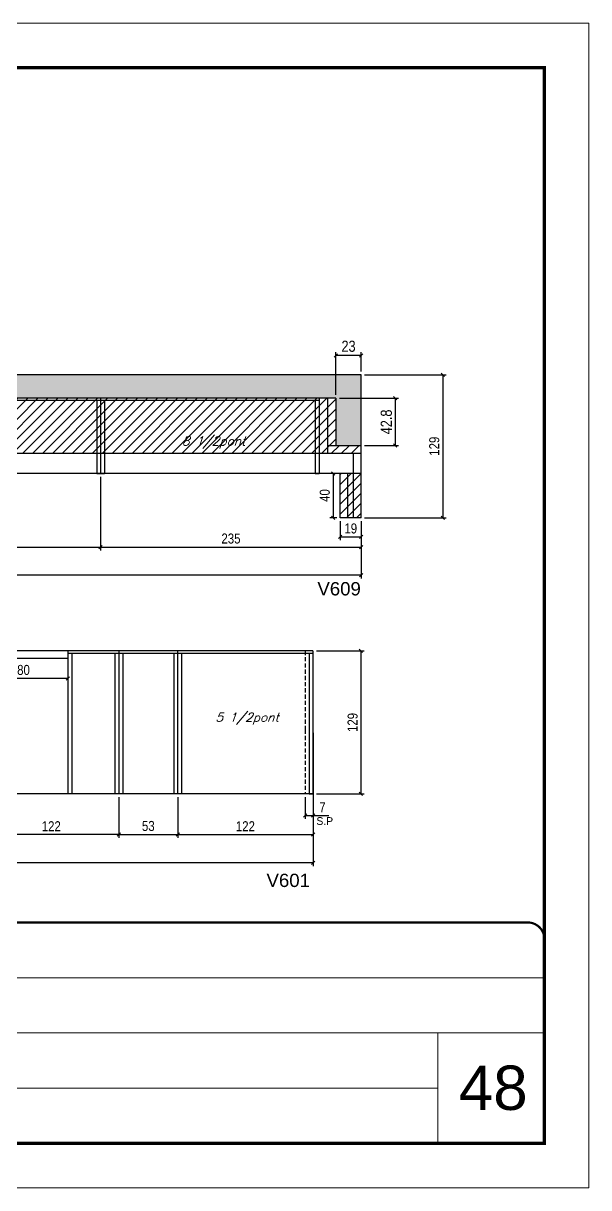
# Model space of a CAD drawing. Extents: x -20960 to -5926, y -2106 to 21915.
# Drawn here: x -6477 to -5967, y 8231 to 9281 of the extents above; entities that cross this region are included whole.
import ezdxf

# ---------------------------------------------------------------- set-up
doc = ezdxf.new("R2010")
doc.units = 0
for name, pattern in [('CONTINUO', [0]), ('DASHED', [0.75, 0.5, -0.25]), ('HIDDEN', [0.375, 0.25, -0.125])]:
    doc.linetypes.add(name, pattern=pattern)
for name, color, linetype in [('5', 5, 'Continuous'), ('COTA', 241, 'Continuous'), ('Painéis', 200, 'Continuous'), ('Reaproveitamento', 251, 'Continuous'), ('SARR_2.2x7', 40, 'Continuous'), ('SARR_3.5x7', 81, 'Continuous'), ('texto', 7, 'Continuous')]:
    doc.layers.add(name, color=color, linetype=linetype)
for name, color, linetype, lineweight in [('CARIMBO', 255, 'Continuous', 9), ('Folhas', 255, 'Continuous', 9), ('SARRAFO DE PRESSAO', 251, 'DASHED', 9)]:
    doc.layers.add(name, color=color, linetype=linetype, lineweight=lineweight)
doc.styles.add('ARIAL', font='arial.ttf')
doc.styles.add('COTA TECNICA', font='techl___.ttf', dxfattribs={"height": 10})
doc.styles.add('COTA TECNICA-50', font='techl___.ttf', dxfattribs={"height": 9})
doc.styles.add('Romans', font='romans.shx')
doc.styles.add('ROMAS860', font='ROMAS860.SHX')
doc.styles.get("Standard").update_dxf_attribs({"font": 'arial.ttf'})
doc.dimstyles.new('COTA PAINEL-50', dxfattribs={"dimtxt": 9, "dimasz": 3, "dimexe": 3, "dimexo": 3, "dimgap": 3, "dimtad": 1, "dimdec": 1, "dimzin": 12, "dimdsep": 46, "dimtxsty": 'COTA TECNICA-50', "dimblk1": 'OBLIQUE', "dimblk2": 'OBLIQUE', "dimsah": 1, "dimcen": 0.9, "dimclrd": 4, "dimclre": 4, "dimclrt": 240, "dimadec": 1, "dimazin": 3, "dimtfac": 1, "dimtdec": 1, "dimtmove": 0, "dimatfit": 3, "dimfxl": 1, "dimtolj": 1, "dimtzin": 12, "dimarcsym": 0})
doc.dimstyles.new('PAINEL', dxfattribs={"dimtxt": 10, "dimasz": 3, "dimexe": 3, "dimexo": 3, "dimgap": 3, "dimtad": 1, "dimdec": 1, "dimzin": 12, "dimdsep": 46, "dimtxsty": 'COTA TECNICA', "dimblk1": 'OBLIQUE', "dimblk2": 'OBLIQUE', "dimsah": 1, "dimcen": 0.9, "dimclrd": 4, "dimclre": 4, "dimclrt": 240, "dimadec": 1, "dimazin": 3, "dimtfac": 1, "dimtdec": 1, "dimtmove": 0, "dimatfit": 3, "dimfxl": 1, "dimtolj": 1, "dimtzin": 12, "dimarcsym": 0})
pattern_1 = [(45, (12456.408, 10028.157), (-4.490128, 4.490128), [])]

# ---------------------------------------------------------------- blocks, each defined once
blk = doc.blocks.new('9999999999')
at = {"color": 30, "linetype": 'CONTINUO'}
for p, q in [((98564.6, 34379.6), (99584, 34379.6)), ((98564.6, 34329.8), (99488, 34329.8)), ((99584, 34329.8), (99488, 34329.8)), ((99488, 34329.8), (99488, 34230.2)), ((98564.6, 34280), (99488, 34280))]:
    blk.add_line(p, q, dxfattribs=at)
at = {"color": 30, "linetype": 'CONTINUO', "const_width": 2}
blk.add_lwpolyline([(99584, 34230.2), (99584, 34414.4, 0.414214), (99569, 34429.4), (98229, 34429.4, 0.414214), (98214, 34414.4), (98214, 34245.2, 0.414214), (98229, 34230.2), (99584, 34230.2)], format="xyb", dxfattribs=at)
at = {"layer": 'Folhas'}
blk.add_lwpolyline([(98139, 34190.2), (99624, 34190.2), (99624, 35240.2), (98139, 35240.2)], close=True, dxfattribs=at)
at = {"layer": 'Folhas', "color": 30, "const_width": 3}
blk.add_lwpolyline([(98214, 34230.2), (99584, 34230.2), (99584, 35200.2), (98214, 35200.2)], close=True, dxfattribs=at)
blk = doc.blocks.new('_Oblique')
at = {"color": 0, "linetype": 'ByBlock', "lineweight": -2}
blk.add_line((-0.5, -0.5), (0.5, 0.5), dxfattribs=at)
blk = doc.blocks.new('*D1747')
at = {"layer": 'COTA', "color": 4, "lineweight": -2, "ltscale": 25, "transparency": 16777216}
for p, q in [((-6897, 8872.2), (-6897, 8780.3)), ((-6172, 8832.2), (-6172, 8780.3)), ((-6172, 8783.3), (-6897, 8783.3))]:
    blk.add_line(p, q, dxfattribs=at)
at = {"layer": 'Defpoints', "color": 0, "ltscale": 25, "transparency": 16777216}
for p in [(-6897, 8875.2), (-6172, 8835.2), (-6897, 8783.3)]:
    blk.add_point(p, dxfattribs=at)
at = {"layer": 'COTA', "color": 4, "lineweight": -2, "ltscale": 25, "transparency": 16777216, "xscale": 3, "yscale": 3, "zscale": 3, "rotation": 180}
blk.add_blockref('_Oblique', (-6897, 8783.3), dxfattribs=at)
at = {"layer": 'COTA', "color": 4, "lineweight": -2, "ltscale": 25, "transparency": 16777216, "xscale": 3, "yscale": 3, "zscale": 3}
blk.add_blockref('_Oblique', (-6172, 8783.3), dxfattribs=at)
at = {"layer": 'COTA', "color": 240, "ltscale": 25, "transparency": 16777216, "insert": (-6534.5, 8791.4), "char_height": 10, "attachment_point": 5, "style": 'COTA TECNICA'}
blk.add_mtext('\\A1;725', dxfattribs=at)
blk = doc.blocks.new('*D1769')
at = {"layer": 'COTA', "color": 4, "lineweight": -2, "ltscale": 25, "transparency": 16777216}
for p, q in [((-6191.6, 8943), (-6138.4, 8943)), ((-6141.4, 8943), (-6141.4, 8900.2)), ((-6169, 8900.2), (-6138.4, 8900.2))]:
    blk.add_line(p, q, dxfattribs=at)
at = {"layer": 'Defpoints', "color": 0, "ltscale": 25, "transparency": 16777216}
for p in [(-6194.6, 8943), (-6172, 8900.2), (-6141.4, 8900.2)]:
    blk.add_point(p, dxfattribs=at)
at = {"layer": 'COTA', "color": 4, "lineweight": -2, "ltscale": 25, "transparency": 16777216, "xscale": 3, "yscale": 3, "zscale": 3}
for p, rotation in [((-6141.4, 8943), 90), ((-6141.4, 8900.2), 270)]:
    blk.add_blockref('_Oblique', p, dxfattribs=dict(at, rotation=rotation))
at = {"layer": 'COTA', "color": 240, "ltscale": 25, "transparency": 16777216, "insert": (-6149.4, 8921.6), "char_height": 10, "attachment_point": 5, "rotation": 90, "style": 'COTA TECNICA'}
blk.add_mtext('\\A1;42.8', dxfattribs=at)
blk = doc.blocks.new('*D1770')
at = {"layer": 'COTA', "color": 4, "lineweight": -2, "ltscale": 25, "transparency": 16777216}
for p, q in [((-6195, 8946), (-6195, 8984.6)), ((-6172, 8981.6), (-6195, 8981.6)), ((-6172, 8967.2), (-6172, 8984.6))]:
    blk.add_line(p, q, dxfattribs=at)
at = {"layer": 'Defpoints', "color": 0, "ltscale": 25, "transparency": 16777216}
for p in [(-6195, 8981.6), (-6172, 8964.2), (-6195, 8943)]:
    blk.add_point(p, dxfattribs=at)
at = {"layer": 'COTA', "color": 4, "lineweight": -2, "ltscale": 25, "transparency": 16777216, "xscale": 3, "yscale": 3, "zscale": 3, "rotation": 180}
blk.add_blockref('_Oblique', (-6195, 8981.6), dxfattribs=at)
at = {"layer": 'COTA', "color": 4, "lineweight": -2, "ltscale": 25, "transparency": 16777216, "xscale": 3, "yscale": 3, "zscale": 3}
blk.add_blockref('_Oblique', (-6172, 8981.6), dxfattribs=at)
at = {"layer": 'COTA', "color": 240, "ltscale": 25, "transparency": 16777216, "insert": (-6183.5, 8989.8), "char_height": 10, "attachment_point": 5, "style": 'COTA TECNICA'}
blk.add_mtext('\\A1;23', dxfattribs=at)
blk = doc.blocks.new('*D1749')
at = {"color": 4, "lineweight": -2, "transparency": 16777216}
for p, q in [((-6651, 8872.2), (-6651, 8805.7)), ((-6407, 8872.2), (-6407, 8805.7)), ((-6651, 8808.7), (-6407, 8808.7))]:
    blk.add_line(p, q, dxfattribs=at)
at = {"layer": 'Defpoints', "color": 0, "transparency": 16777216}
for p in [(-6651, 8875.2), (-6407, 8875.2), (-6407, 8808.7)]:
    blk.add_point(p, dxfattribs=at)
at = {"color": 4, "lineweight": -2, "transparency": 16777216, "xscale": 3, "yscale": 3, "zscale": 3, "rotation": 180}
blk.add_blockref('_Oblique', (-6651, 8808.7), dxfattribs=at)
at = {"color": 4, "lineweight": -2, "transparency": 16777216, "xscale": 3, "yscale": 3, "zscale": 3}
blk.add_blockref('_Oblique', (-6407, 8808.7), dxfattribs=at)
at = {"color": 240, "transparency": 16777216, "insert": (-6529, 8816.2), "char_height": 9, "attachment_point": 5, "style": 'COTA TECNICA-50'}
blk.add_mtext('\\A1;244', dxfattribs=at)
blk = doc.blocks.new('*D1750')
at = {"color": 4, "lineweight": -2, "transparency": 16777216}
for p, q in [((-6407, 8872.2), (-6407, 8805.7)), ((-6172, 8832.2), (-6172, 8805.7)), ((-6407, 8808.7), (-6172, 8808.7))]:
    blk.add_line(p, q, dxfattribs=at)
at = {"layer": 'Defpoints', "color": 0, "transparency": 16777216}
for p in [(-6407, 8875.2), (-6172, 8835.2), (-6172, 8808.7)]:
    blk.add_point(p, dxfattribs=at)
at = {"color": 4, "lineweight": -2, "transparency": 16777216, "xscale": 3, "yscale": 3, "zscale": 3, "rotation": 180}
blk.add_blockref('_Oblique', (-6407, 8808.7), dxfattribs=at)
at = {"color": 4, "lineweight": -2, "transparency": 16777216, "xscale": 3, "yscale": 3, "zscale": 3}
blk.add_blockref('_Oblique', (-6172, 8808.7), dxfattribs=at)
at = {"color": 240, "transparency": 16777216, "insert": (-6289.5, 8816.4), "char_height": 9, "attachment_point": 5, "style": 'COTA TECNICA-50'}
blk.add_mtext('\\A1;235', dxfattribs=at)
blk = doc.blocks.new('*D1773')
at = {"color": 4, "lineweight": -2, "transparency": 16777216}
for p, q in [((-6191, 8832.2), (-6191, 8814.9)), ((-6172, 8832.2), (-6172, 8814.9)), ((-6191, 8817.9), (-6172, 8817.9))]:
    blk.add_line(p, q, dxfattribs=at)
at = {"layer": 'Defpoints', "color": 0, "transparency": 16777216}
for p in [(-6191, 8835.2), (-6172, 8835.2), (-6172, 8817.9)]:
    blk.add_point(p, dxfattribs=at)
at = {"color": 4, "lineweight": -2, "transparency": 16777216, "xscale": 3, "yscale": 3, "zscale": 3, "rotation": 180}
blk.add_blockref('_Oblique', (-6191, 8817.9), dxfattribs=at)
at = {"color": 4, "lineweight": -2, "transparency": 16777216, "xscale": 3, "yscale": 3, "zscale": 3}
blk.add_blockref('_Oblique', (-6172, 8817.9), dxfattribs=at)
at = {"color": 240, "transparency": 16777216, "insert": (-6181.5, 8825.5), "char_height": 9, "attachment_point": 5, "style": 'COTA TECNICA-50'}
blk.add_mtext('\\A1;19', dxfattribs=at)
blk = doc.blocks.new('*D1751')
at = {"color": 4, "lineweight": -2, "transparency": 16777216}
for p, q in [((-6194, 8875.2), (-6200.3, 8875.2)), ((-6197.3, 8875.2), (-6197.3, 8835.2)), ((-6194, 8835.2), (-6200.3, 8835.2))]:
    blk.add_line(p, q, dxfattribs=at)
at = {"layer": 'Defpoints', "color": 0, "transparency": 16777216}
for p in [(-6191, 8875.2), (-6197.3, 8835.2), (-6191, 8835.2)]:
    blk.add_point(p, dxfattribs=at)
at = {"color": 4, "lineweight": -2, "transparency": 16777216, "xscale": 3, "yscale": 3, "zscale": 3}
for p, rotation in [((-6197.3, 8875.2), 90), ((-6197.3, 8835.2), 270)]:
    blk.add_blockref('_Oblique', p, dxfattribs=dict(at, rotation=rotation))
at = {"color": 240, "transparency": 16777216, "insert": (-6204.9, 8855.2), "char_height": 9, "attachment_point": 5, "rotation": 90, "style": 'COTA TECNICA-50'}
blk.add_mtext('\\A1;40', dxfattribs=at)
blk = doc.blocks.new('*D1753')
at = {"layer": 'COTA', "color": 4, "lineweight": -2, "ltscale": 25, "transparency": 16777216}
for p, q in [((-6215.5, 8641.1), (-6215.5, 8521.1)), ((-7207.5, 8623.1), (-7207.5, 8521.1)), ((-6215.5, 8524.1), (-7207.5, 8524.1))]:
    blk.add_line(p, q, dxfattribs=at)
at = {"layer": 'Defpoints', "color": 0, "ltscale": 25, "transparency": 16777216}
for p in [(-6215.5, 8644.1), (-7207.5, 8626.1), (-7207.5, 8524.1)]:
    blk.add_point(p, dxfattribs=at)
at = {"layer": 'COTA', "color": 4, "lineweight": -2, "ltscale": 25, "transparency": 16777216, "xscale": 3, "yscale": 3, "zscale": 3, "rotation": 180}
blk.add_blockref('_Oblique', (-7207.5, 8524.1), dxfattribs=at)
at = {"layer": 'COTA', "color": 4, "lineweight": -2, "ltscale": 25, "transparency": 16777216, "xscale": 3, "yscale": 3, "zscale": 3}
blk.add_blockref('_Oblique', (-6215.5, 8524.1), dxfattribs=at)
at = {"layer": 'COTA', "color": 240, "ltscale": 25, "transparency": 16777216, "insert": (-6711.5, 8532.2), "char_height": 10, "attachment_point": 5, "style": 'COTA TECNICA'}
blk.add_mtext('\\A1;992', dxfattribs=at)
blk = doc.blocks.new('*D1757')
at = {"layer": 'COTA', "color": 4, "lineweight": -2, "transparency": 16777216}
for p, q in [((-6222.5, 8583.1), (-6222.5, 8563.7)), ((-6215.5, 8583.1), (-6215.5, 8563.7)), ((-6222.5, 8566.7), (-6215.5, 8566.7)), ((-6215.5, 8566.7), (-6201.4, 8566.7))]:
    blk.add_line(p, q, dxfattribs=at)
at = {"layer": 'Defpoints', "color": 0, "transparency": 16777216}
for p in [(-6222.5, 8586.1), (-6215.5, 8586.1), (-6215.5, 8566.7)]:
    blk.add_point(p, dxfattribs=at)
at = {"layer": 'COTA', "color": 4, "lineweight": -2, "transparency": 16777216, "xscale": 3, "yscale": 3, "zscale": 3, "rotation": 180}
blk.add_blockref('_Oblique', (-6222.5, 8566.7), dxfattribs=at)
at = {"layer": 'COTA', "color": 4, "lineweight": -2, "transparency": 16777216, "xscale": 3, "yscale": 3, "zscale": 3}
blk.add_blockref('_Oblique', (-6215.5, 8566.7), dxfattribs=at)
at = {"layer": 'COTA', "color": 240, "transparency": 16777216, "insert": (-6207, 8574.2), "char_height": 9, "attachment_point": 5, "style": 'COTA TECNICA-50'}
blk.add_mtext('\\A1;7', dxfattribs=at)
blk = doc.blocks.new('*D1758')
at = {"layer": 'COTA', "color": 4, "lineweight": -2, "transparency": 16777216}
for p, q in [((-6516.5, 8705.1), (-6516.5, 8687.3)), ((-6436.5, 8705.1), (-6436.5, 8687.3)), ((-6436.5, 8690.3), (-6516.5, 8690.3))]:
    blk.add_line(p, q, dxfattribs=at)
at = {"layer": 'Defpoints', "color": 0, "transparency": 16777216}
for p in [(-6516.5, 8708.1), (-6436.5, 8708.1), (-6516.5, 8690.3)]:
    blk.add_point(p, dxfattribs=at)
at = {"layer": 'COTA', "color": 4, "lineweight": -2, "transparency": 16777216, "xscale": 3, "yscale": 3, "zscale": 3, "rotation": 180}
blk.add_blockref('_Oblique', (-6516.5, 8690.3), dxfattribs=at)
at = {"layer": 'COTA', "color": 4, "lineweight": -2, "transparency": 16777216, "xscale": 3, "yscale": 3, "zscale": 3}
blk.add_blockref('_Oblique', (-6436.5, 8690.3), dxfattribs=at)
at = {"layer": 'COTA', "color": 240, "transparency": 16777216, "insert": (-6476.5, 8697.9), "char_height": 9, "attachment_point": 5, "style": 'COTA TECNICA-50'}
blk.add_mtext('\\A1;80', dxfattribs=at)
blk = doc.blocks.new('*D1761')
at = {"layer": 'COTA', "color": 4, "lineweight": -2, "transparency": 16777216}
for p, q in [((-6212.5, 8715.1), (-6169.3, 8715.1)), ((-6172.3, 8715.1), (-6172.3, 8586.1)), ((-6212.5, 8586.1), (-6169.3, 8586.1))]:
    blk.add_line(p, q, dxfattribs=at)
at = {"layer": 'Defpoints', "color": 0, "transparency": 16777216}
for p in [(-6215.5, 8715.1), (-6215.5, 8586.1), (-6172.3, 8586.1)]:
    blk.add_point(p, dxfattribs=at)
at = {"layer": 'COTA', "color": 4, "lineweight": -2, "transparency": 16777216, "xscale": 3, "yscale": 3, "zscale": 3}
for p, rotation in [((-6172.3, 8715.1), 90), ((-6172.3, 8586.1), 270)]:
    blk.add_blockref('_Oblique', p, dxfattribs=dict(at, rotation=rotation))
at = {"layer": 'COTA', "color": 240, "transparency": 16777216, "insert": (-6179.8, 8650.6), "char_height": 9, "attachment_point": 5, "rotation": 90, "style": 'COTA TECNICA-50'}
blk.add_mtext('\\A1;129', dxfattribs=at)
blk = doc.blocks.new('*D1775')
at = {"layer": 'COTA', "color": 4, "lineweight": -2, "transparency": 16777216}
for p, q in [((-6337.5, 8583.1), (-6337.5, 8546.5)), ((-6215.5, 8583.1), (-6215.5, 8546.5)), ((-6337.5, 8549.5), (-6215.5, 8549.5))]:
    blk.add_line(p, q, dxfattribs=at)
at = {"layer": 'Defpoints', "color": 0, "transparency": 16777216}
for p in [(-6337.5, 8586.1), (-6215.5, 8586.1), (-6215.5, 8549.5)]:
    blk.add_point(p, dxfattribs=at)
at = {"layer": 'COTA', "color": 4, "lineweight": -2, "transparency": 16777216, "xscale": 3, "yscale": 3, "zscale": 3, "rotation": 180}
blk.add_blockref('_Oblique', (-6337.5, 8549.5), dxfattribs=at)
at = {"layer": 'COTA', "color": 4, "lineweight": -2, "transparency": 16777216, "xscale": 3, "yscale": 3, "zscale": 3}
blk.add_blockref('_Oblique', (-6215.5, 8549.5), dxfattribs=at)
at = {"layer": 'COTA', "color": 240, "transparency": 16777216, "insert": (-6276.5, 8557), "char_height": 9, "attachment_point": 5, "style": 'COTA TECNICA-50'}
blk.add_mtext('\\A1;122', dxfattribs=at)
blk = doc.blocks.new('*D1762')
at = {"layer": 'COTA', "color": 4, "lineweight": -2, "transparency": 16777216}
for p, q in [((-6390.5, 8583.1), (-6390.5, 8546.5)), ((-6337.5, 8583.1), (-6337.5, 8546.5)), ((-6390.5, 8549.5), (-6337.5, 8549.5))]:
    blk.add_line(p, q, dxfattribs=at)
at = {"layer": 'Defpoints', "color": 0, "transparency": 16777216}
for p in [(-6390.5, 8586.1), (-6337.5, 8586.1), (-6337.5, 8549.5)]:
    blk.add_point(p, dxfattribs=at)
at = {"layer": 'COTA', "color": 4, "lineweight": -2, "transparency": 16777216, "xscale": 3, "yscale": 3, "zscale": 3, "rotation": 180}
blk.add_blockref('_Oblique', (-6390.5, 8549.5), dxfattribs=at)
at = {"layer": 'COTA', "color": 4, "lineweight": -2, "transparency": 16777216, "xscale": 3, "yscale": 3, "zscale": 3}
blk.add_blockref('_Oblique', (-6337.5, 8549.5), dxfattribs=at)
at = {"layer": 'COTA', "color": 240, "transparency": 16777216, "insert": (-6364, 8557.2), "char_height": 9, "attachment_point": 5, "style": 'COTA TECNICA-50'}
blk.add_mtext('\\A1;53', dxfattribs=at)
blk = doc.blocks.new('*D1776')
at = {"layer": 'COTA', "color": 4, "lineweight": -2, "transparency": 16777216}
for p, q in [((-6512.5, 8583.1), (-6512.5, 8546.5)), ((-6390.5, 8583.1), (-6390.5, 8546.5)), ((-6390.5, 8549.5), (-6512.5, 8549.5))]:
    blk.add_line(p, q, dxfattribs=at)
at = {"layer": 'Defpoints', "color": 0, "transparency": 16777216}
for p in [(-6512.5, 8586.1), (-6390.5, 8586.1), (-6512.5, 8549.5)]:
    blk.add_point(p, dxfattribs=at)
at = {"layer": 'COTA', "color": 4, "lineweight": -2, "transparency": 16777216, "xscale": 3, "yscale": 3, "zscale": 3, "rotation": 180}
blk.add_blockref('_Oblique', (-6512.5, 8549.5), dxfattribs=at)
at = {"layer": 'COTA', "color": 4, "lineweight": -2, "transparency": 16777216, "xscale": 3, "yscale": 3, "zscale": 3}
blk.add_blockref('_Oblique', (-6390.5, 8549.5), dxfattribs=at)
at = {"layer": 'COTA', "color": 240, "transparency": 16777216, "insert": (-6451.5, 8557), "char_height": 9, "attachment_point": 5, "style": 'COTA TECNICA-50'}
blk.add_mtext('\\A1;122', dxfattribs=at)
blk = doc.blocks.new('*D1763')
at = {"layer": 'COTA', "color": 4, "lineweight": -2, "transparency": 16777216}
for p, q in [((-6169, 8964.2), (-6095.6, 8964.2)), ((-6098.6, 8964.2), (-6098.6, 8835.2)), ((-6169, 8835.2), (-6095.6, 8835.2))]:
    blk.add_line(p, q, dxfattribs=at)
at = {"layer": 'Defpoints', "color": 0, "transparency": 16777216}
for p in [(-6172, 8964.2), (-6172, 8835.2), (-6098.6, 8835.2)]:
    blk.add_point(p, dxfattribs=at)
at = {"layer": 'COTA', "color": 4, "lineweight": -2, "transparency": 16777216, "xscale": 3, "yscale": 3, "zscale": 3}
for p, rotation in [((-6098.6, 8964.2), 90), ((-6098.6, 8835.2), 270)]:
    blk.add_blockref('_Oblique', p, dxfattribs=dict(at, rotation=rotation))
at = {"layer": 'COTA', "color": 240, "transparency": 16777216, "insert": (-6106.2, 8899.7), "char_height": 9, "attachment_point": 5, "rotation": 90, "style": 'COTA TECNICA-50'}
blk.add_mtext('\\A1;129', dxfattribs=at)

msp = doc.modelspace()

# ---------------------------------------------------------------- hatches: boundary and pattern name
at = {"layer": 'COTA', "linetype": 'ByBlock'}
h = msp.add_hatch(dxfattribs=at)
h.set_pattern_fill('AR-CONC', color=256, scale=0.03)
h.set_pattern_definition([(50, (-1440.3823, 7731.0066), (5.46554, -0.4781726), [0.5715, -6.2865]), (355, (-1440.382, 7731.0066), (-1.0573026, 5.7317054), [0.4572, -5.0292175]), (100.45144, (-1439.927, 7730.967), (4.4082374, 5.2535326), [0.4857, -5.3427073]), (46.1842, (-1440.382, 7732.5306), (8.132371, -1.26127), [0.85725, -9.42975]), (96.63556, (-1439.7046, 7732.4255), (7.122124, 7.422784), [0.728551, -8.014068]), (351.18415, (-1440.382, 7732.531), (7.122124, 7.422784), [0.685799, -7.543792]), (21, (-1439.6203, 7732.1496), (4.5484317, -3.067956), [0.5715, -6.2865]), (326, (-1439.62, 7732.1496), (1.854061, 5.525639), [0.4572, -5.0292]), (71.45144, (-1439.241, 7731.894), (6.4024926, 2.457683), [0.4857, -5.342698]), (37.5, (-1440.3823, 7731.0066), (0.0926581, 2.5366512), [0, -4.96824, 0, -5.1054, 0, -5.04825]), (7.5, (-1440.3823, 7731.0066), (2.0045899, 3.0054172), [0, -2.91084, 0, -4.85394, 0, -1.92405]), (327.5, (-1442.0815, 7731.0066), (4.06771786, -0.1718623), [0, -1.905, 0, -5.9436, 0, -7.8867]), (317.5, (-1442.8435, 7731.0066), (4.4438754, 0.7627947), [0, -2.4765, 0, -3.94716, 0, -5.6007])])
h.paths.add_polyline_path([(-6897.03, 8964.19), (-6897.03, 8942.99), (-6195.03, 8942.99), (-6195.03, 8900.19), (-6172.03, 8900.19), (-6172.03, 8964.19)])
at = {"layer": 'Reaproveitamento', "linetype": 'ByBlock'}
h = msp.add_hatch(dxfattribs=at)
h.set_pattern_fill('ANSI31', color=256, scale=2)
h.set_pattern_definition(pattern_1)
h.paths.add_polyline_path([(-6407.03, 8893.19), (-6407.03, 8942.99), (-6651.03, 8942.99), (-6651.03, 8893.19)])
h = msp.add_hatch(dxfattribs=at)
h.set_pattern_fill('ANSI31', color=256, scale=2)
h.set_pattern_definition(pattern_1)
h.paths.add_polyline_path([(-6172.03, 8893.19), (-6172.03, 8900.19), (-6195.03, 8900.19), (-6195.03, 8942.99), (-6407.03, 8942.99), (-6407.03, 8893.19)])
h = msp.add_hatch(dxfattribs=at)
h.set_pattern_fill('ANSI31', color=256, scale=2)
h.set_pattern_definition(pattern_1)
h.paths.add_polyline_path([(-6172.03, 8875.19), (-6191.03, 8875.19), (-6191.03, 8835.19), (-6172.03, 8835.19)])

# ---------------------------------------------------------------- linework, layer by layer
at = {"layer": 'COTA', "linetype": 'ByBlock'}
for p, q in [((-6172.03, 8964.19), (-6897.03, 8964.19)), ((-6172.03, 8900.19), (-6172.03, 8964.19))]:
    msp.add_line(p, q, dxfattribs=at)
at = {"layer": 'Painéis'}
for p, q in [((-6195.03, 8942.99), (-6897.03, 8942.99)), ((-6195.03, 8942.99), (-6195.03, 8900.19)), ((-6172.03, 8900.19), (-6195.03, 8900.19)), ((-6172.03, 8893.19), (-6897.03, 8893.19)), ((-6172.03, 8875.19), (-6897.03, 8875.19)), ((-6172.03, 8835.19), (-6191.03, 8835.19)), ((-6215.55, 8715.13), (-7207.55, 8715.13)), ((-6390.55, 8715.13), (-6390.55, 8586.13)), ((-6337.55, 8715.13), (-6337.55, 8586.13)), ((-6215.55, 8715.13), (-6215.55, 8586.13)), ((-6215.55, 8586.13), (-6512.55, 8586.13))]:
    msp.add_line(p, q, dxfattribs=at)
at = {"layer": 'Painéis', "ltscale": 25}
for p, q in [((-6407.03, 8942.99), (-6407.03, 8875.19)), ((-6172.03, 8835.19), (-6172.03, 8900.19)), ((-6191.03, 8835.19), (-6191.03, 8875.19))]:
    msp.add_line(p, q, dxfattribs=at)
at = {"layer": 'SARR_2.2x7', "linetype": 'Continuous'}
for p, q in [((-6407.03, 8940.79), (-6651.03, 8940.79)), ((-6210.03, 8940.79), (-6407.03, 8940.79)), ((-6202.03, 8900.19), (-6202.03, 8942.99)), ((-6202.03, 8893.19), (-6202.03, 8900.19)), ((-6195.03, 8900.19), (-6202.03, 8900.19)), ((-6172.03, 8893.19), (-6202.03, 8893.19)), ((-6179.03, 8875.19), (-6179.03, 8893.19)), ((-6184.03, 8835.19), (-6184.03, 8875.19)), ((-6179.03, 8835.19), (-6179.03, 8875.19)), ((-6436.55, 8708.13), (-6516.55, 8708.13)), ((-6390.55, 8712.93), (-6436.55, 8712.93)), ((-6337.55, 8712.93), (-6390.55, 8712.93)), ((-6215.55, 8712.93), (-6337.55, 8712.93))]:
    msp.add_line(p, q, dxfattribs=at)
at = {"layer": 'SARR_2.2x7', "linetype": 'HIDDEN', "ltscale": 15}
for p, q in [((-6222.55, 8715.13), (-6222.55, 8644.13)), ((-6222.55, 8644.13), (-6222.55, 8586.13))]:
    msp.add_line(p, q, dxfattribs=at)
at = {"layer": 'SARR_3.5x7'}
for p, q in [((-6410.53, 8940.79), (-6410.53, 8875.19)), ((-6403.53, 8940.79), (-6403.53, 8875.19)), ((-6213.53, 8940.79), (-6213.53, 8875.19)), ((-6210.03, 8942.99), (-6210.03, 8875.19)), ((-6407.03, 8893.19), (-6407.03, 8875.19)), ((-6410.53, 8875.19), (-6403.53, 8875.19)), ((-6213.53, 8875.19), (-6210.03, 8875.19)), ((-6436.55, 8715.13), (-6436.55, 8586.11)), ((-6215.55, 8715.13), (-6215.55, 8586.11)), ((-6433.05, 8712.93), (-6433.05, 8586.11)), ((-6394.05, 8712.93), (-6394.05, 8586.13)), ((-6387.05, 8712.93), (-6387.05, 8586.13)), ((-6341.05, 8712.93), (-6341.05, 8586.13)), ((-6334.05, 8712.93), (-6334.05, 8586.13)), ((-6219.05, 8712.93), (-6219.05, 8586.11)), ((-6433.05, 8586.11), (-6436.55, 8586.11)), ((-6219.05, 8586.11), (-6215.55, 8586.11))]:
    msp.add_line(p, q, dxfattribs=at)

# ---------------------------------------------------------------- block references
at = {"layer": 'SARRAFO DE PRESSAO', "color": 6, "linetype": 'ByBlock'}
msp.add_blockref('9999999999', (-105590.98, -25959.14), dxfattribs=at)

# ---------------------------------------------------------------- texts
at = {"layer": '5', "linetype": 'Continuous'}
for s, p in [('V609', (-6211.56, 8765.16)), ('V601', (-6257.43, 8502.22))]:
    msp.add_text(s, height=12, rotation=0.00004, dxfattribs=at).set_placement(p)
at = {"layer": 'CARIMBO', "style": 'ARIAL'}
msp.add_text('48', height=40, dxfattribs=at).set_placement((-6084.14, 8301.21))
at = {"layer": 'texto', "color": 2, "char_height": 8, "attachment_point": 5, "style": 'Romans'}
for s, insert in [('{\\Q19;\\C256;8 1/2pont}', (-6305.07, 8903.09)), ('{\\Q19;\\C256;5 1/2pont}', (-6274.92, 8654.03))]:
    msp.add_mtext(s, dxfattribs=dict(at, insert=insert))
at = {"layer": 'texto', "color": 4, "insert": (-6204.93, 8561.66), "char_height": 7, "attachment_point": 5, "style": 'ROMAS860'}
msp.add_mtext('S.P', dxfattribs=at)

# ---------------------------------------------------------------- dimensions: what is measured, and where the dimension line sits
for base, p1, p2, picture, middle in [((-6407.03, 8808.68), (-6651.03, 8875.19), (-6407.03, 8875.19), '*D1749', (-6529.03, 8816.24)), ((-6172.03, 8808.68), (-6407.03, 8875.19), (-6172.03, 8835.19), '*D1750', (-6289.53, 8816.37))]:
    dim = msp.add_linear_dim(base=base, p1=p1, p2=p2, dimstyle='COTA PAINEL-50', override={"dimtmove": 1})
    dim.commit()
    dim.dimension.update_dxf_attribs({"geometry": picture, "text_midpoint": middle})
dim = msp.add_linear_dim(base=(-6197.3, 8835.17), p1=(-6191.03, 8875.19), p2=(-6191.03, 8835.17), angle=90, dimstyle='COTA PAINEL-50')
dim.commit()
dim.dimension.update_dxf_attribs({"geometry": '*D1751', "text_midpoint": (-6204.89, 8855.18)})
dim = msp.add_linear_dim(base=(-6172.03, 8817.89), p1=(-6191.03, 8835.19), p2=(-6172.03, 8835.19), dimstyle='COTA PAINEL-50')
dim.commit()
dim.dimension.update_dxf_attribs({"geometry": '*D1773', "text_midpoint": (-6181.53, 8825.47)})
at = {"layer": 'COTA', "ltscale": 25}
for base, p1, p2, angle, picture, middle in [((-6195.03, 8981.63), (-6172.03, 8964.19), (-6195.03, 8942.99), 180, '*D1770', (-6183.53, 8989.85)), ((-6141.35, 8900.19), (-6194.56, 8942.99), (-6172.03, 8900.19), 90, '*D1769', (-6149.45, 8921.59)), ((-6897.03, 8783.31), (-6172.03, 8835.19), (-6897.03, 8875.19), 180, '*D1747', (-6534.53, 8791.42)), ((-7207.55, 8524.11), (-6215.55, 8644.13), (-7207.55, 8626.13), 180, '*D1753', (-6711.55, 8532.2))]:
    dim = msp.add_linear_dim(base=base, p1=p1, p2=p2, angle=angle, dimstyle='PAINEL', dxfattribs=at)
    dim.commit()
    dim.dimension.update_dxf_attribs({"geometry": picture, "text_midpoint": middle})
at = {"layer": 'COTA'}
for base, p1, p2, picture, middle in [((-6098.64, 8835.19), (-6172.03, 8964.19), (-6172.03, 8835.19), '*D1763', (-6106.22, 8899.69)), ((-6172.27, 8586.13), (-6215.55, 8715.13), (-6215.55, 8586.13), '*D1761', (-6179.85, 8650.63))]:
    dim = msp.add_linear_dim(base=base, p1=p1, p2=p2, angle=90, dimstyle='COTA PAINEL-50', dxfattribs=at)
    dim.commit()
    dim.dimension.update_dxf_attribs({"geometry": picture, "text_midpoint": middle})
for base, p1, p2, picture, middle in [((-6516.55, 8690.28), (-6436.55, 8708.13), (-6516.55, 8708.13), '*D1758', (-6476.55, 8697.9)), ((-6512.55, 8549.47), (-6390.55, 8586.13), (-6512.55, 8586.13), '*D1776', (-6451.55, 8557.03)), ((-6337.55, 8549.47), (-6390.55, 8586.13), (-6337.55, 8586.13), '*D1762', (-6364.05, 8557.17)), ((-6215.55, 8549.47), (-6337.55, 8586.13), (-6215.55, 8586.11), '*D1775', (-6276.55, 8557.03)), ((-6215.55, 8566.67), (-6222.55, 8586.13), (-6215.55, 8586.13), '*D1757', (-6206.97, 8574.23))]:
    dim = msp.add_linear_dim(base=base, p1=p1, p2=p2, dimstyle='COTA PAINEL-50', dxfattribs=at)
    dim.commit()
    dim.dimension.update_dxf_attribs({"geometry": picture, "text_midpoint": middle})

doc.saveas('drawing.dxf')
